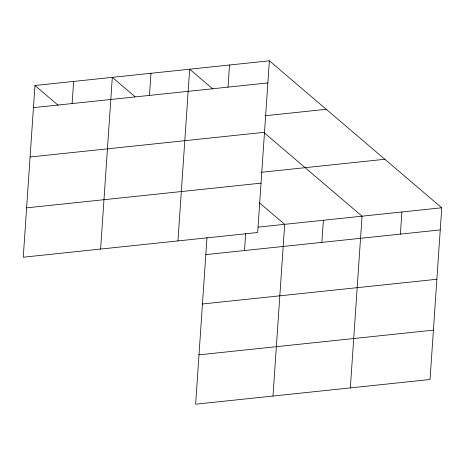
<?xml version="1.0" encoding="UTF-8"?>
<svg xmlns="http://www.w3.org/2000/svg" width="465" height="465" viewBox="0 0 465 465"><rect width="100%" height="100%" fill="white"/><g stroke="black" fill="none" stroke-linecap="round" stroke-linejoin="round"><path stroke-width="0.7" d="M34.956 85.502L23.25 257.215L257.662 232.517L269.369 60.805L34.956 85.502L58.253 105.369M72.127 103.556L73.633 81.427M100.609 249.066L112.315 77.353L135.065 96.755M149.48 95.406L150.991 73.278M177.961 240.911L189.668 69.204L212.964 89.065M206.995 237.481L195.631 404.195L430.044 379.498L441.75 207.785L269.369 60.805M228.013 87.129L229.518 65.001M244.509 250.536L245.677 233.407M272.99 396.046L284.69 224.333L259.232 202.624M321.861 242.387L323.373 220.259M350.343 387.891L362.049 216.184L264.463 132.973M400.394 234.11L401.9 211.982M33.445 107.63L267.863 82.933M265.056 115.756L326.256 109.304M30.08 156.996L264.498 132.293M261.469 172.282L384.863 159.28M26.615 207.855L261.028 183.152M258.191 227.123L441.75 207.785M205.826 254.611L440.239 229.913M202.461 303.976L436.879 279.273M198.997 354.836L433.409 330.133"/></g></svg>
